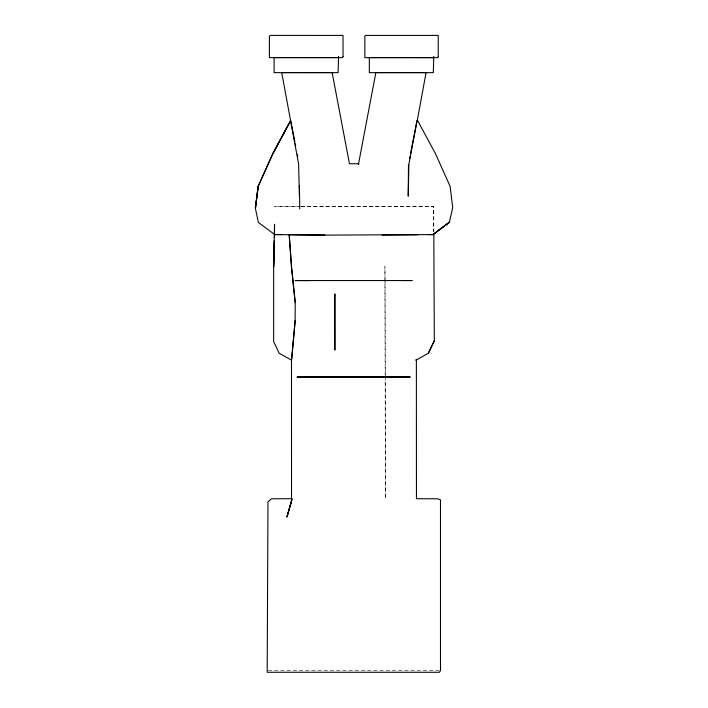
<?xml version="1.0" encoding="UTF-8"?>
<svg xmlns="http://www.w3.org/2000/svg" width="708" height="708" viewBox="0 0 708 708"><rect width="100%" height="100%" fill="white"/><g stroke="black" fill="none" stroke-linecap="round" stroke-linejoin="round"><path stroke-width="0.53" stroke-dasharray="3.54 2.66" d="M300.042 206.532L274.536 206.639L299.971 206.648M301.139 206.532L433.809 206.541L433.809 231.666M301.077 206.648L433.739 206.656L433.739 231.781M268.288 670.423L439.385 670.441M385.046 279.483L384.904 266.35L385.161 378.045M385.055 280.589L385.267 375.736M385.267 376.833L385.347 498.795L385.161 379.143"/><path stroke-width="1.06" d="M408.481 165.026L408.224 196.196L408.914 164.106L417.083 120.502L410.375 154.415M289.324 235.667L291.59 267.093L295.227 302.201L295.121 320.582L291.501 360.337L291.528 500.981L286.864 517.07L292.112 498.706L271.412 498.786L267.978 501.901L267.181 672.264L439.376 672.281L440.491 670.441L440.491 499.848L437.624 498.804L416.446 498.724L416.375 359.452L415.923 360.204L428.411 353.186L434.323 340.734L433.809 233.844M274.359 240.578L273.642 267.093L273.642 341.46L279.102 353.168L291.59 360.186L295.227 320.405M274.447 237.26L274.536 233.95L274.439 237.676M274.35 240.941L273.642 267.093L274.527 224.268L274.527 234.41L258.393 222.445L255.278 207.878L258.154 186.354L272.722 153.848L290.404 121.015L272.704 154.052L258.154 186.354L255.553 207.683L258.137 186.815M272.722 153.848L290.661 120.493L294.847 141.689M425.995 73.021L417.348 120.059L435.562 153.866L450.12 186.372L452.722 207.701L449.323 222.462L433.199 234.428L449.607 222.002L433.199 234.428M358.443 164.38L375.868 72.579L425.809 72.588M409.534 158.645L409.959 156.53M287.156 516.583L291.908 499.556M428.411 353.186L434.323 340.734M299.758 208.922L299.413 185.434M418.163 234.782L382.099 235.038M331.645 72.579L281.704 72.57L298.617 164.097L299.387 196.355M358.823 163.743L349.46 163.743L332.229 73.021M281.828 234.587L274.421 234.578L321.697 235.127L433.092 234.596L427.8 234.596M402.808 280.545L412.171 280.545L295.121 280.536L309.369 280.634M324.875 235.029L289.138 234.764L291.475 267.27L295.121 302.378M295.263 143.804L295.679 145.919M297.351 154.397L297.767 156.521M334.813 295.802L334.866 350.071L334.866 293.891L334.813 295.802M438.234 56.746L437.951 57.64L364.859 57.64L364.859 36.312L365.399 35.409L438.234 35.418L438.234 56.746M338.53 56.861L338.105 57.569L274.111 57.56L274.111 72.641L338.105 72.65L338.53 56.861M343.026 56.728L342.486 57.631L269.394 57.622L269.394 36.303L270.19 35.4L343.026 35.409L343.026 56.728M433.739 56.87L433.314 57.578L369.319 57.569L369.319 72.658L433.314 72.658L433.739 56.87M410.091 377.028L297.201 377.019L410.091 377.028"/></g></svg>
